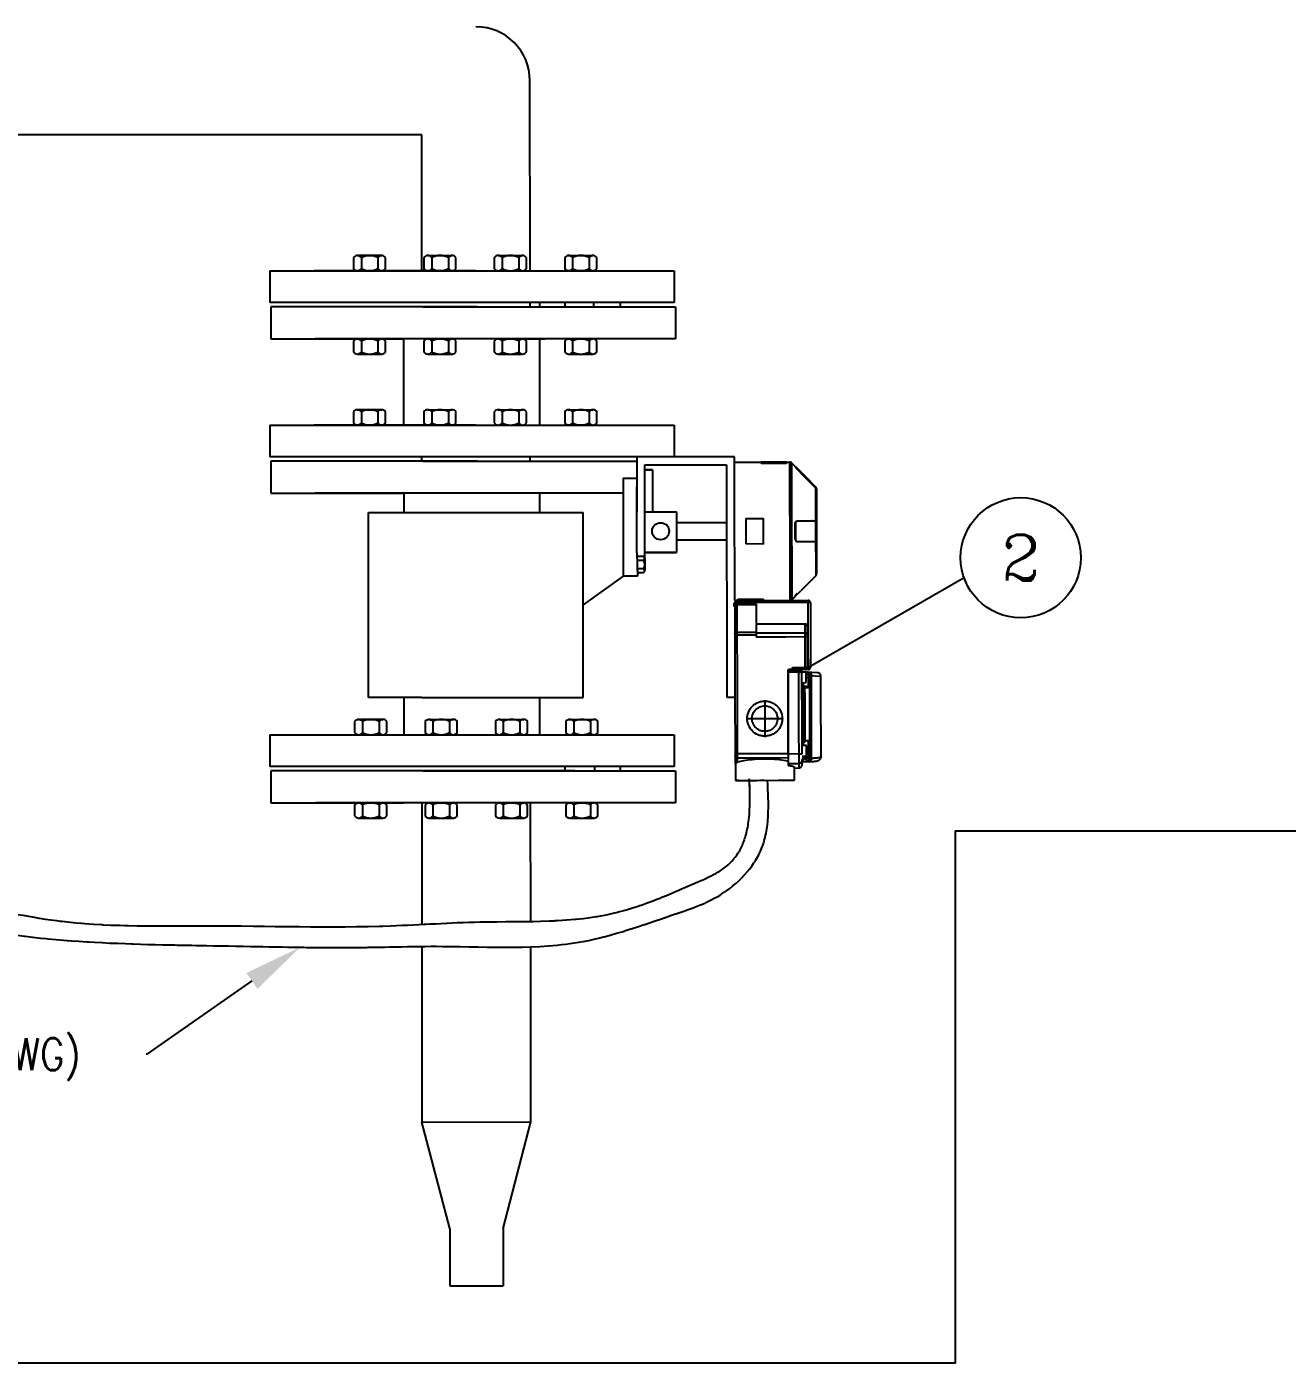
# Model space of a CAD drawing. Header units: millimetres. Extents: x -17263 to -7565, y 1486 to 4446.
# Drawn here: x -12975 to -12383, y 1676 to 2304 of the extents above; entities that cross this region are included whole.
import ezdxf
from ezdxf import colors
from ezdxf.entities.mleader import LeaderData, LeaderLine
from ezdxf.enums import TextEntityAlignment as Align
from ezdxf.math import Vec2, Vec3

# ---------------------------------------------------------------- set-up
doc = ezdxf.new("R2010")
doc.units = ezdxf.units.MM
doc.linetypes.add('1 PULG', pattern=[10, 10, 0])
doc.linetypes.add('Dashed', pattern=[2, 1, -1])
doc.layers.add('AM_0', color=7, linetype='Continuous', lineweight=50)
doc.layers.add('AM_9', color=6, linetype='Dashed', lineweight=25)
for name, color, linetype in [('Conductor nuevo', 1, '1 PULG'), ('Instrumentos nuevos', 3, '1 PULG'), ('PIPING', 3, 'Continuous'), ('REFERENCIAS', 1, 'Continuous')]:
    doc.layers.add(name, color=color, linetype=linetype)
doc.styles.add('ROMANC', font='romanc')
doc.styles.get("Standard").update_dxf_attribs({"font": 'arial.ttf'})

# ---------------------------------------------------------------- blocks, each defined once
blk = doc.blocks.new('REF_NUM')
at = {"layer": 'REFERENCIAS'}
blk.add_circle((0, 0), 7.9, dxfattribs=at)
at = {"layer": 'REFERENCIAS', "style": 'ROMANC'}
blk.add_attdef('NUM', text='', height=6, dxfattribs=at).set_placement((0, 0), align=Align.MIDDLE)

msp = doc.modelspace()

# ---------------------------------------------------------------- linework, layer by layer
for p, q in [((-12738.61, 2189.63), (-12738.69, 2278.88)), ((-12789.48, 2253.48), (-13290.86, 2253.5)), ((-12789.49, 2189.63), (-12789.48, 2253.48)), ((-12860.9, 2189.63), (-12860.9, 2174.63)), ((-12860.9, 2189.63), (-12765.9, 2189.63)), ((-12764.09, 2189.63), (-12840.13, 2189.63)), ((-12818.84, 2189.63), (-12840.13, 2189.63)), ((-12789.49, 2189.63), (-12738.69, 2189.63)), ((-12765.85, 2189.63), (-12670.85, 2189.63)), ((-12764.09, 2189.63), (-12701.59, 2189.63)), ((-12764.05, 2189.63), (-12689.05, 2189.63)), ((-12709.33, 2189.63), (-12701.59, 2189.63)), ((-12670.85, 2189.63), (-12670.85, 2174.63)), ((-12670.85, 2174.63), (-12860.9, 2174.63)), ((-12689.05, 2174.63), (-12840.13, 2174.63)), ((-12738.59, 2172.63), (-12738.59, 2174.63)), ((-12734.03, 2172.63), (-12734.03, 2174.63)), ((-12722.15, 2172.63), (-12722.15, 2174.63)), ((-12708.69, 2172.63), (-12708.69, 2174.63)), ((-12696.12, 2172.63), (-12696.12, 2174.63)), ((-12860.36, 2172.63), (-12860.36, 2157.63)), ((-12818.3, 2172.63), (-12860.36, 2172.63)), ((-12763.54, 2172.63), (-12839.59, 2172.63)), ((-12818.3, 2172.63), (-12839.59, 2172.63)), ((-12763.54, 2172.63), (-12839.59, 2172.63)), ((-12788.94, 2172.63), (-12738.14, 2172.63)), ((-12788.94, 2172.63), (-12738.14, 2172.63)), ((-12763.54, 2172.63), (-12701.04, 2172.63)), ((-12763.54, 2172.63), (-12701.04, 2172.63)), ((-12763.51, 2172.63), (-12688.51, 2172.63)), ((-12763.51, 2172.63), (-12670.31, 2172.63)), ((-12670.31, 2172.63), (-12670.31, 2157.63)), ((-12860.36, 2157.63), (-12797.85, 2157.63)), ((-12688.51, 2157.63), (-12839.59, 2157.63)), ((-12808.29, 2157.63), (-12797.85, 2157.63)), ((-12797.85, 2117.13), (-12797.85, 2157.63)), ((-12670.31, 2157.63), (-12797.85, 2157.63)), ((-12742.14, 2157.63), (-12731.7, 2157.63)), ((-12734.03, 2117.13), (-12734.03, 2157.63)), ((-12860.9, 2117.13), (-12860.9, 2102.13)), ((-12860.9, 2117.13), (-12765.9, 2117.13)), ((-12764.09, 2117.13), (-12840.13, 2117.13)), ((-12818.84, 2117.13), (-12840.13, 2117.13)), ((-12789.49, 2117.13), (-12738.69, 2117.13)), ((-12765.85, 2117.13), (-12670.85, 2117.13)), ((-12764.09, 2117.13), (-12701.59, 2117.13)), ((-12764.05, 2117.13), (-12689.05, 2117.13)), ((-12709.33, 2117.13), (-12701.59, 2117.13)), ((-12670.85, 2117.13), (-12670.85, 2102.13)), ((-12670.85, 2102.13), (-12860.9, 2102.13)), ((-12860.36, 2100.13), (-12860.36, 2085.13)), ((-12818.3, 2100.13), (-12860.36, 2100.13)), ((-12689.05, 2102.13), (-12840.13, 2102.13)), ((-12763.54, 2100.13), (-12839.59, 2100.13)), ((-12818.3, 2100.13), (-12839.59, 2100.13)), ((-12763.54, 2100.13), (-12839.59, 2100.13)), ((-12789.49, 2100.13), (-12789.49, 2102.13)), ((-12788.94, 2100.13), (-12738.14, 2100.13)), ((-12788.94, 2100.13), (-12738.14, 2100.13)), ((-12763.54, 2100.13), (-12701.04, 2100.13)), ((-12763.54, 2100.13), (-12701.04, 2100.13)), ((-12763.51, 2100.13), (-12688.51, 2100.13)), ((-12763.51, 2100.13), (-12688.51, 2100.13)), ((-12738.59, 2100.13), (-12738.59, 2102.13)), ((-12738.52, 2100.13), (-12738.52, 2102.13)), ((-12646.32, 2102.13), (-12688.51, 2102.13)), ((-12688.51, 2102.13), (-12688.51, 2098.4)), ((-12688.51, 2100.13), (-12688.51, 2085.13)), ((-12684.77, 2098.41), (-12646.31, 2098.46)), ((-12684.77, 2054.46), (-12684.77, 2098.41)), ((-12642.58, 2102.13), (-12646.32, 2102.13)), ((-12646.31, 2098.46), (-12646.17, 1989.28)), ((-12642.58, 2099.14), (-12642.58, 2102.13)), ((-12688.51, 2095.92), (-12688.51, 2076.22)), ((-12684.77, 2096.1), (-12681.16, 2096.1)), ((-12681.16, 2096.1), (-12684.77, 2096.1)), ((-12681.16, 2096.1), (-12681.16, 2076.41)), ((-12860.36, 2085.13), (-12797.85, 2085.13)), ((-12738.5, 2085.13), (-12839.59, 2085.13)), ((-12797.85, 2085.13), (-12797.85, 2076.11)), ((-12694.91, 2085.13), (-12797.85, 2085.13)), ((-12694.91, 2085.13), (-12738.5, 2085.13)), ((-12734.03, 2076.11), (-12734.03, 2085.13)), ((-12694.91, 2088.02), (-12694.91, 2046.12)), ((-12688.51, 2077.07), (-12688.51, 2088.02)), ((-12814.45, 2071.07), (-12814.45, 2076.11)), ((-12814.45, 2076.11), (-12738.47, 2076.11)), ((-12738.47, 2076.11), (-12713.65, 2076.11)), ((-12713.69, 1989.13), (-12713.69, 2076.11)), ((-12688.51, 2057.07), (-12688.51, 2077.07)), ((-12684.77, 2076.41), (-12672, 2076.41)), ((-12672, 2076.41), (-12669.76, 2076.41)), ((-12669.76, 2076.41), (-12669.77, 2057.25)), ((-12814.49, 1989.13), (-12814.45, 2071.07)), ((-12669.77, 2071.27), (-12646.28, 2071.26)), ((-12646.28, 2071.26), (-12646.28, 2063.24)), ((-12669.77, 2063.25), (-12646.26, 2063.24)), ((-12688.51, 2057.07), (-12688.21, 2046.12)), ((-12684.77, 2057.25), (-12669.77, 2057.25)), ((-12669.77, 2057.25), (-12684.77, 2057.25)), ((-12694.91, 2046.12), (-12713.69, 2032.62)), ((-12688.21, 2046.12), (-12694.91, 2046.12)), ((-12789.49, 1989.13), (-12814.49, 1989.13)), ((-12797.85, 1989.13), (-12797.85, 1971.63)), ((-12789.49, 1989.13), (-12713.69, 1989.13)), ((-12734.03, 1971.63), (-12734.03, 1989.13)), ((-12646.17, 1989.28), (-12642.36, 1989.28)), ((-12860.9, 1971.63), (-12860.9, 1956.63)), ((-12860.9, 1971.63), (-12765.9, 1971.63)), ((-12839.59, 1971.63), (-12688.51, 1971.63)), ((-12765.85, 1971.63), (-12670.85, 1971.63)), ((-12670.85, 1971.63), (-12670.85, 1956.63)), ((-12670.85, 1956.63), (-12860.9, 1956.63)), ((-12860.36, 1954.63), (-12860.36, 1939.63)), ((-12818.3, 1954.63), (-12860.36, 1954.63)), ((-12712.96, 1956.63), (-12839.59, 1956.63)), ((-12763.54, 1954.63), (-12839.59, 1954.63)), ((-12717.54, 1954.63), (-12839.05, 1954.63)), ((-12817.76, 1954.63), (-12839.05, 1954.63)), ((-12788.94, 1954.63), (-12738.14, 1954.63)), ((-12788.4, 1954.63), (-12717.54, 1954.63)), ((-12763.54, 1954.63), (-12701.04, 1954.63)), ((-12763.51, 1954.63), (-12670.31, 1954.63)), ((-12722.15, 1954.63), (-12722.15, 1956.63)), ((-12717.54, 1954.63), (-12700.5, 1954.63)), ((-12717.54, 1954.63), (-12687.97, 1954.63)), ((-12688.51, 1956.63), (-12712.96, 1956.63)), ((-12708.15, 1954.63), (-12708.15, 1956.63)), ((-12696.12, 1954.63), (-12696.12, 1956.63)), ((-12670.31, 1954.63), (-12670.31, 1939.63)), ((-12860.36, 1939.63), (-12797.85, 1939.63)), ((-12687.97, 1939.63), (-12839.05, 1939.63)), ((-12670.31, 1939.63), (-12797.85, 1939.63)), ((-12789.49, 1939.63), (-12789.49, 1882.5)), ((-12738.3, 1883.91), (-12738.36, 1939.63)), ((-12789.49, 1872.15), (-12789.49, 1789.63)), ((-12738.21, 1789.68), (-12738.29, 1871.96)), ((-12789.49, 1789.63), (-12738.21, 1789.68)), ((-12776.32, 1739.64), (-12789.49, 1789.63)), ((-12751.32, 1739.65), (-12738.21, 1789.68)), ((-12776.32, 1739.65), (-12776.32, 1712.61)), ((-12751.32, 1739.66), (-12751.32, 1712.62)), ((-12776.32, 1712.61), (-12751.32, 1712.61))]:
    msp.add_line(p, q)
msp.add_lwpolyline([(-13588.84, 3061.27), (-11663.84, 3061.27), (-11663.84, 1926.27), (-12538.84, 1926.27), (-12538.84, 1676.27), (-13588.84, 1676.27), (-13588.84, 3061.27)], close=True)
msp.add_lwpolyline([(-12688.51, 2092.07), (-12694.91, 2092.07), (-12694.91, 2088.02)])
msp.add_circle((-12677.27, 2067.25), 4)
msp.add_arc((-12764.09, 2278.88), 25.4, 360, 90)
at = {"layer": 'AM_0'}
for p, q in [((-12642.44, 2032.18), (-12642.44, 2033.66)), ((-12642.43, 2031.99), (-12642.44, 2031.87)), ((-12642.42, 2032.33), (-12642.43, 2031.99)), ((-12642.39, 2032.49), (-12642.38, 2032.52)), ((-12642.34, 2032.59), (-12642.38, 2032.52))]:
    msp.add_line(p, q, dxfattribs=at)
msp.add_lwpolyline([(-12642.34, 2032.59), (-12642.39, 2032.47), (-12642.43, 2032.34)], dxfattribs=at)
at = {"layer": 'AM_9'}
for p, q in [((-12642.44, 2032.16), (-12642.44, 2032.18)), ((-12642.44, 2032.16), (-12642.44, 2031.87)), ((-12642.44, 2031.87), (-12642.44, 2031.94)), ((-12642.43, 2032.34), (-12642.41, 2032.4)), ((-12642.42, 2032.32), (-12642.38, 2032.47)), ((-12642.41, 2019.11), (-12642.42, 2019.04))]:
    msp.add_line(p, q, dxfattribs=at)
for points in [[(-12642.44, 2032.15), (-12642.43, 2032.31), (-12642.42, 2032.32)], [(-12642.44, 2031.94), (-12642.42, 2032.01), (-12642.4, 2032.08)]]:
    msp.add_lwpolyline(points, dxfattribs=at)
at = {"layer": 'Conductor nuevo'}
for points in [[(-13359.04, 2210.07), (-13358.58, 2175.84), (-13352.07, 2135.02), (-13347.43, 2106), (-13342.84, 2088.21), (-13331.35, 2064.68), (-13318.71, 2039.99), (-13302.06, 2009), (-13293.44, 1985.46), (-13285.97, 1953.32), (-13268.17, 1936.67), (-13243.47, 1922.9), (-13198.66, 1912.56), (-13152.71, 1906.82), (-13121.12, 1905.68), (-13065.24, 1897.44), (-13022.16, 1885.96), (-12983.1, 1877.92), (-12925.09, 1873.33), (-12869.95, 1872.18), (-12823.42, 1871.61), (-12779.77, 1872.18), (-12713.71, 1874.48), (-12672.16, 1886.76), (-12649.38, 1896.29), (-12630.06, 1917.64), (-12627.05, 1950.19)], [(-13346.37, 2210.07), (-13346.38, 2182.47), (-13343.93, 2161.97), (-13340.84, 2139.26), (-13334.57, 2107.69), (-13331.9, 2089.71), (-13327.24, 2080.17), (-13314.8, 2054.41), (-13291.47, 2009.99), (-13274.35, 1956.63), (-13233.26, 1929.1), (-13154.14, 1917.28), (-13039.54, 1900.92), (-12955.87, 1883.65), (-12890.39, 1881.84), (-12803.98, 1881.84), (-12762.15, 1883.65), (-12697.57, 1888.2), (-12661.19, 1901.83), (-12635.73, 1932.73), (-12635.76, 1950.17), (-12635.73, 1947.27)]]:
    msp.add_spline(points, degree=3, dxfattribs=at)
at = {"layer": 'Instrumentos nuevos'}
for p, q in [((-12642.58, 2099.66), (-12630.08, 2099.69)), ((-12642.45, 2034.66), (-12642.58, 2099.66)), ((-12618.08, 2099.71), (-12630.08, 2099.69)), ((-12630.08, 2099.69), (-12630.08, 2099.11)), ((-12618.08, 2099.13), (-12630.08, 2099.11)), ((-12618.08, 2099.13), (-12618.08, 2099.71)), ((-12618.08, 2099.71), (-12616.7, 2099.71)), ((-12616.7, 2099.71), (-12616.57, 2034.71)), ((-12615.64, 2099.28), (-12614.07, 2097.72)), ((-12615.51, 2035.15), (-12615.64, 2099.28)), ((-12614.07, 2097.47), (-12614.07, 2097.72)), ((-12614.07, 2097.61), (-12613.97, 2097.61)), ((-12613.97, 2097.61), (-12604.49, 2088.17)), ((-12613.97, 2097.61), (-12613.97, 2097.36)), ((-12614.01, 2097.36), (-12613.97, 2097.36)), ((-12613.12, 2096.37), (-12604.49, 2087.62)), ((-12604.49, 2087.61), (-12613.12, 2096.37)), ((-12613.05, 2096.29), (-12604.49, 2087.6)), ((-12604.49, 2087.59), (-12613.05, 2096.29)), ((-12604.49, 2088.17), (-12604.49, 2087.61)), ((-12604.49, 2087.59), (-12604.46, 2072.14)), ((-12604.05, 2086.52), (-12604.06, 2086.73)), ((-12604.05, 2087.11), (-12603.97, 2047.36)), ((-12637.29, 2073.27), (-12629.02, 2073.29)), ((-12637.29, 2073.27), (-12637.27, 2061.25)), ((-12629, 2061.09), (-12629.02, 2073.29)), ((-12614, 2063.37), (-12614.02, 2071.07)), ((-12613.92, 2071.15), (-12614.01, 2071.15)), ((-12613.92, 2071.15), (-12613.9, 2063.29)), ((-12604.46, 2072.04), (-12613.44, 2072.02)), ((-12613, 2072.12), (-12604.02, 2072.14)), ((-12606.02, 2072.13), (-12606.46, 2072.13)), ((-12606.46, 2072.13), (-12606.46, 2072.03)), ((-12606.02, 2072.03), (-12606.02, 2072.13)), ((-12604.46, 2072.04), (-12604.44, 2062.44)), ((-12629, 2061.09), (-12637.27, 2061.25)), ((-12614, 2063.29), (-12613.9, 2063.29)), ((-12613.43, 2062.42), (-12604.44, 2062.44)), ((-12613.18, 2062.34), (-12612.98, 2062.32)), ((-12604, 2062.34), (-12612.98, 2062.32)), ((-12606.44, 2062.43), (-12606.44, 2062.33)), ((-12606.44, 2062.33), (-12606.18, 2062.33)), ((-12606.04, 2062.33), (-12606, 2062.33)), ((-12606, 2062.33), (-12606, 2062.43)), ((-12604.44, 2062.34), (-12604.41, 2046.88)), ((-12603.98, 2047.78), (-12603.97, 2047.95)), ((-12604.41, 2046.3), (-12613.85, 2036.82)), ((-12604.41, 2046.86), (-12604.41, 2046.3)), ((-12640.95, 2035.24), (-12628.95, 2035.27)), ((-12640.95, 2035.24), (-12640.95, 2034.66)), ((-12628.95, 2034.69), (-12628.95, 2035.27)), ((-12616.57, 2034.71), (-12615.51, 2035.15)), ((-12613.95, 2036.72), (-12615.51, 2035.15)), ((-12613.95, 2036.72), (-12613.95, 2036.96)), ((-12613.85, 2036.82), (-12613.95, 2036.82)), ((-12613.85, 2037.08), (-12613.89, 2037.08)), ((-12613.85, 2037.08), (-12613.85, 2036.82)), ((-12642.45, 2034.66), (-12616.57, 2034.71)), ((-12642.45, 2034.66), (-12616.57, 2034.71)), ((-12606.94, 2033.73), (-12642.44, 2033.66)), ((-12642.44, 2031.87), (-12642.29, 1958.16)), ((-12641.45, 2034.66), (-12607.95, 2034.73)), ((-12641.45, 2034.66), (-12641.29, 1958.63)), ((-12641.44, 2033.16), (-12632.44, 2033.18)), ((-12632.44, 2032.59), (-12641.44, 2032.58)), ((-12632.44, 2033.18), (-12632.41, 2017.5)), ((-12607.88, 2002.23), (-12607.95, 2034.73)), ((-12606.94, 2033.73), (-12606.88, 2003.23)), ((-12609.42, 2023.64), (-12632.42, 2023.59)), ((-12609.38, 2002.23), (-12609.42, 2023.64)), ((-12608.42, 2022.62), (-12608.38, 2003.23)), ((-12632.41, 2018.35), (-12642.41, 2018.33)), ((-12641.42, 2019.75), (-12641.61, 2019.73)), ((-12641.42, 2019.75), (-12632.42, 2019.77)), ((-12632.42, 2019.47), (-12609.42, 2019.52)), ((-12608.41, 2017.55), (-12632.41, 2017.5)), ((-12606.89, 2008.23), (-12606.99, 2008.23)), ((-12617.38, 2002.11), (-12617.28, 2002.21)), ((-12617.3, 1962.49), (-12617.38, 2002.11)), ((-12617.38, 2002.11), (-12617.29, 1957.18)), ((-12612.34, 2001.37), (-12617.38, 2001.36)), ((-12612.34, 2001.01), (-12617.38, 2001)), ((-12607.88, 2002.23), (-12617.28, 2002.21)), ((-12615.38, 2003.21), (-12606.88, 2003.23)), ((-12615.38, 2002.21), (-12615.38, 2003.21)), ((-12612.26, 1962.6), (-12612.34, 2001.37)), ((-12610.88, 2002.22), (-12611.38, 2002.22)), ((-12610.88, 2001.93), (-12610.89, 2002.06)), ((-12610.89, 2002.05), (-12610.88, 2002.02)), ((-12610.8, 1962.61), (-12610.88, 2002.22)), ((-12610.88, 2002.02), (-12610.88, 2001.99)), ((-12610.88, 2001.95), (-12610.88, 2001.99)), ((-12610.88, 2001.93), (-12610.88, 2001.95)), ((-12608.88, 2001.08), (-12610.88, 2001.07)), ((-12608.87, 1996.08), (-12608.88, 2001.08)), ((-12603.42, 2000.69), (-12608.88, 2000.96)), ((-12608.88, 2000.46), (-12608.82, 2000.46)), ((-12608.87, 1998.58), (-12607.37, 1998.58)), ((-12608.58, 2000.93), (-12608.57, 2000.93)), ((-12607.38, 1999.46), (-12607.87, 1999.46)), ((-12607.86, 1994.34), (-12607.87, 1999.46)), ((-12603.42, 2000.68), (-12607.56, 2000.89)), ((-12607.38, 1999.46), (-12601.99, 1999.19)), ((-12607.38, 1999.46), (-12607.3, 1960.55)), ((-12607.38, 1999.39), (-12607.37, 1997.08)), ((-12603.48, 2000.67), (-12607.36, 2000.88)), ((-12606.35, 1960.49), (-12606.43, 1999.41)), ((-12603.21, 2000.65), (-12603.48, 2000.67)), ((-12603.13, 2000.64), (-12603.21, 2000.65)), ((-12601.91, 1961.15), (-12601.99, 1999.19)), ((-12610.87, 1996.07), (-12608.87, 1996.08)), ((-12610.75, 1994.56), (-12610.74, 1994.55)), ((-12610.39, 1993.88), (-12610.34, 1968.77)), ((-12610.38, 1996.07), (-12610.38, 1994.38)), ((-12607.86, 1994.34), (-12610.38, 1994.38)), ((-12610.36, 1993.88), (-12607.36, 1993.84)), ((-12609.4, 1968.79), (-12609.45, 1993.87)), ((-12607.86, 1994.34), (-12607.84, 1994.34)), ((-12607.84, 1994.34), (-12607.81, 1994.34)), ((-12607.81, 1994.34), (-12607.66, 1994.29)), ((-12607.37, 1996.33), (-12607.37, 1996.43)), ((-12607.37, 1996.43), (-12607.37, 1996.38)), ((-12628.35, 1987.85), (-12628.32, 1970.53)), ((-12637, 1979.17), (-12619.67, 1979.21)), ((-12610.8, 1968.01), (-12610.81, 1967.77)), ((-12608.81, 1966.58), (-12610.81, 1966.57)), ((-12610.68, 1968.11), (-12610.67, 1968.12)), ((-12610.68, 1968.1), (-12610.67, 1968.11)), ((-12610.34, 1968.77), (-12610.42, 1968.75)), ((-12610.31, 1968.77), (-12610.34, 1968.77)), ((-12610.32, 1968.27), (-12609.42, 1968.29)), ((-12610.32, 1968.27), (-12610.32, 1966.57)), ((-12609.4, 1968.79), (-12610.31, 1968.77)), ((-12608.8, 1961.58), (-12608.81, 1966.58)), ((-12607.79, 1961.79), (-12607.8, 1968.32)), ((-12607.8, 1968.32), (-12607.78, 1968.32)), ((-12607.78, 1968.32), (-12607.75, 1968.32)), ((-12607.75, 1968.32), (-12607.62, 1968.36)), ((-12607.32, 1968.79), (-12607.31, 1968.82)), ((-12607.31, 1966.18), (-12607.3, 1961.75)), ((-12642.3, 1962.73), (-12617.3, 1962.78)), ((-12641.3, 1960.79), (-12617.3, 1960.84)), ((-12612.26, 1962.6), (-12617.3, 1962.48)), ((-12617.3, 1962.49), (-12616.68, 1962.49)), ((-12612.26, 1962.6), (-12610.8, 1962.61)), ((-12610.8, 1961.57), (-12608.8, 1961.58)), ((-12610.79, 1957.54), (-12610.8, 1959.64)), ((-12610.77, 1959.95), (-12610.75, 1959.98)), ((-12610.31, 1960.7), (-12610.32, 1960.7)), ((-12610.32, 1960.2), (-12608.72, 1960.29)), ((-12610.32, 1960.2), (-12610.32, 1958.82)), ((-12610.31, 1961.58), (-12610.31, 1960.7)), ((-12608.74, 1960.78), (-12610.31, 1960.7)), ((-12607.31, 1964.08), (-12608.81, 1964.08)), ((-12608.72, 1959.05), (-12608.72, 1960.29)), ((-12607.79, 1961.79), (-12607.3, 1961.79)), ((-12607.29, 1960.53), (-12607.31, 1960.38)), ((-12607.29, 1960.53), (-12607.3, 1960.55)), ((-12642.14, 1958.48), (-12642.13, 1950.16)), ((-12617.29, 1958.39), (-12617.29, 1958.03)), ((-12617.29, 1958.03), (-12612.25, 1958.15)), ((-12614.43, 1950.22), (-12614.44, 1956.5)), ((-12614.44, 1955.97), (-12612.25, 1956.03)), ((-12612.25, 1956.03), (-12612.25, 1958.15)), ((-12610.32, 1958.82), (-12606.12, 1959.05)), ((-12607.59, 1958.99), (-12606.35, 1959.04)), ((-12606.35, 1959.04), (-12606.11, 1959.05)), ((-12606.35, 1959.04), (-12606.31, 1959.04)), ((-12606.11, 1959.05), (-12605.98, 1959.06)), ((-12642.13, 1950.16), (-12614.43, 1950.22)), ((-12640.63, 1950.16), (-12642.13, 1950.16)), ((-12640.63, 1950.16), (-12628.63, 1950.19))]:
    msp.add_line(p, q, dxfattribs=at)
for points in [[(-12614.07, 2097.47), (-12614.05, 2097.42), (-12613.98, 2097.32), (-12613.87, 2097.18), (-12613.8, 2097.1), (-12613.72, 2097.01), (-12613.63, 2096.9), (-12613.52, 2096.78), (-12613.4, 2096.65), (-12613.24, 2096.49), (-12613.05, 2096.29)], [(-12613.97, 2097.36), (-12613.95, 2097.32), (-12613.9, 2097.23), (-12613.81, 2097.12), (-12613.68, 2096.97), (-12613.46, 2096.73), (-12613.12, 2096.37)], [(-12613.76, 2097.05), (-12613.72, 2097.01), (-12613.6, 2096.88), (-12613.45, 2096.71), (-12613.27, 2096.51), (-12613.05, 2096.29)], [(-12604.08, 2086.81), (-12604.09, 2086.86), (-12604.18, 2087.15), (-12604.32, 2087.41), (-12604.49, 2087.61)], [(-12604.05, 2086.5), (-12604.08, 2086.81), (-12604.17, 2087.1), (-12604.31, 2087.36), (-12604.49, 2087.59)], [(-12614.02, 2071.07), (-12613.99, 2071.32), (-12613.92, 2071.54), (-12613.81, 2071.72), (-12613.77, 2071.78), (-12613.72, 2071.83), (-12613.67, 2071.87), (-12613.55, 2071.96), (-12613.4, 2072.04), (-12613.22, 2072.1), (-12613, 2072.12)], [(-12613.92, 2071.15), (-12613.9, 2071.35), (-12613.84, 2071.53), (-12613.75, 2071.68), (-12613.63, 2071.82), (-12613.36, 2071.97), (-12613.07, 2072.02)], [(-12604.46, 2072.04), (-12604.3, 2072.04), (-12604.16, 2072.04), (-12604.06, 2072.04), (-12604.02, 2072.04)], [(-12614, 2063.37), (-12613.98, 2063.13), (-12613.91, 2062.91), (-12613.8, 2062.72), (-12613.73, 2062.64), (-12613.65, 2062.56), (-12613.56, 2062.49), (-12613.45, 2062.43), (-12613.33, 2062.38), (-12613.17, 2062.34), (-12612.98, 2062.32)], [(-12613.9, 2063.29), (-12613.88, 2063.1), (-12613.83, 2062.92), (-12613.74, 2062.76), (-12613.61, 2062.62), (-12613.39, 2062.48), (-12613.05, 2062.42)], [(-12604, 2062.44), (-12604.04, 2062.44), (-12604.13, 2062.44), (-12604.27, 2062.44), (-12604.44, 2062.44)], [(-12604.41, 2046.88), (-12604.23, 2047.11), (-12604.09, 2047.37), (-12604, 2047.67), (-12603.97, 2047.97)], [(-12604.41, 2046.86), (-12604.25, 2047.06), (-12604.11, 2047.31), (-12604.01, 2047.61), (-12604, 2047.66)], [(-12613.95, 2036.96), (-12613.92, 2037.02), (-12613.85, 2037.13), (-12613.75, 2037.26), (-12613.7, 2037.31), (-12613.66, 2037.37), (-12613.6, 2037.43), (-12613.48, 2037.56), (-12613.33, 2037.73), (-12613.15, 2037.93), (-12612.93, 2038.15)], [(-12613.85, 2037.08), (-12613.83, 2037.13), (-12613.77, 2037.21), (-12613.69, 2037.32), (-12613.56, 2037.47), (-12613.29, 2037.76), (-12613, 2038.07)], [(-12613.85, 2037.08), (-12613.83, 2037.12), (-12613.77, 2037.2), (-12613.69, 2037.32), (-12613.56, 2037.47), (-12613.34, 2037.71), (-12613.02, 2038.05)], [(-12641.44, 2032.58), (-12641.64, 2032.56), (-12641.83, 2032.52), (-12642, 2032.46), (-12642.15, 2032.37), (-12642.27, 2032.26), (-12642.37, 2032.14), (-12642.42, 2032.01), (-12642.43, 2031.99)], [(-12641.44, 2033.15), (-12641.72, 2033.11), (-12641.99, 2032.99), (-12642.22, 2032.78), (-12642.34, 2032.59)], [(-12642.23, 2032.78), (-12642.15, 2032.87), (-12642, 2032.99), (-12641.83, 2033.09), (-12641.64, 2033.14), (-12641.44, 2033.16)], [(-12641.63, 2033.14), (-12641.63, 2033.14), (-12641.44, 2033.16)], [(-12608.42, 2022.62), (-12608.45, 2022.87), (-12608.53, 2023.07), (-12608.71, 2023.34), (-12609.03, 2023.56), (-12609.22, 2023.61), (-12609.42, 2023.64)], [(-12642.42, 2019.04), (-12642.4, 2019.18), (-12642.34, 2019.31), (-12642.25, 2019.43), (-12642.12, 2019.54), (-12641.97, 2019.63), (-12641.8, 2019.69), (-12641.61, 2019.73), (-12641.42, 2019.75)], [(-12611.38, 2002.22), (-12611.43, 2002.02), (-12611.52, 2001.83), (-12611.59, 2001.72), (-12611.67, 2001.63), (-12611.77, 2001.55), (-12611.91, 2001.47), (-12612.06, 2001.41), (-12612.2, 2001.38), (-12612.34, 2001.37)], [(-12612.34, 2001.01), (-12612.04, 2001.04), (-12611.76, 2001.1), (-12611.49, 2001.2), (-12611.26, 2001.33), (-12611.2, 2001.38), (-12611.13, 2001.44), (-12611.07, 2001.51), (-12611.01, 2001.59), (-12610.92, 2001.77), (-12610.88, 2001.93)], [(-12611.01, 2002.22), (-12610.91, 2002.12), (-12610.89, 2002.05)], [(-12610.88, 2001.54), (-12610.86, 2001.29), (-12610.83, 2001.1), (-12610.82, 2001.07)], [(-12610.56, 2001.07), (-12610.64, 2001.11), (-12610.69, 2001.15), (-12610.74, 2001.19), (-12610.78, 2001.24), (-12610.83, 2001.33), (-12610.87, 2001.42), (-12610.88, 2001.54)], [(-12608.82, 2000.46), (-12608.81, 2000.65), (-12608.8, 2000.81), (-12608.8, 2000.92), (-12608.8, 2000.96)], [(-12607.38, 1999.46), (-12607.4, 1999.75), (-12607.48, 2000.02), (-12607.61, 2000.27), (-12607.79, 2000.5), (-12608, 2000.68), (-12608.25, 2000.82), (-12608.52, 2000.92), (-12608.8, 2000.96)], [(-12607.55, 2000.89), (-12607.87, 2000.91), (-12608.14, 2000.92), (-12608.34, 2000.93), (-12608.48, 2000.93), (-12608.56, 2000.93)], [(-12607.56, 2000.89), (-12607.44, 2000.87), (-12607.21, 2000.78), (-12606.98, 2000.64), (-12606.78, 2000.45), (-12606.62, 2000.21), (-12606.51, 1999.95), (-12606.44, 1999.67), (-12606.43, 1999.41)], [(-12603.39, 2000.68), (-12603.42, 2000.68), (-12603.5, 2000.67)], [(-12603.2, 2000.63), (-12603.12, 2000.63), (-12603.1, 2000.64)], [(-12601.99, 1999.19), (-12602.01, 1999.41), (-12602.08, 1999.7), (-12602.21, 1999.97), (-12602.38, 2000.2), (-12602.58, 2000.38), (-12602.79, 2000.51), (-12603, 2000.6), (-12603.19, 2000.65)], [(-12603.1, 2000.64), (-12603.1, 2000.64), (-12603.12, 2000.64), (-12603.13, 2000.64)], [(-12610.87, 1994.88), (-12610.86, 1994.81), (-12610.85, 1994.74), (-12610.82, 1994.68), (-12610.8, 1994.63), (-12610.79, 1994.62)], [(-12610.74, 1994.55), (-12610.77, 1994.58), (-12610.8, 1994.63), (-12610.83, 1994.68), (-12610.86, 1994.73)], [(-12610.86, 1994.72), (-12610.86, 1994.7), (-12610.84, 1994.58), (-12610.81, 1994.42), (-12610.77, 1994.28), (-12610.72, 1994.18), (-12610.67, 1994.09), (-12610.62, 1994.02), (-12610.57, 1993.97), (-12610.51, 1993.93), (-12610.45, 1993.9), (-12610.39, 1993.88)], [(-12610.6, 1994.43), (-12610.65, 1994.47), (-12610.73, 1994.54), (-12610.74, 1994.55)], [(-12610.74, 1994.55), (-12610.74, 1994.55), (-12610.72, 1994.53)], [(-12610.38, 1994.37), (-12610.53, 1994.4), (-12610.6, 1994.43)], [(-12610.38, 1994.38), (-12610.38, 1994.38), (-12610.39, 1994.38)], [(-12610.39, 1994.38), (-12610.38, 1994.35), (-12610.38, 1994.3), (-12610.38, 1994.24), (-12610.38, 1994.16), (-12610.38, 1994.07), (-12610.39, 1993.88)], [(-12610.38, 1994.35), (-12610.38, 1994.3), (-12610.38, 1994.24), (-12610.38, 1994.16), (-12610.38, 1994.07), (-12610.39, 1993.88)], [(-12610.39, 1993.88), (-12610.37, 1993.88), (-12610.36, 1993.88)], [(-12609.45, 1993.87), (-12609.45, 1994.06), (-12609.45, 1994.22), (-12609.46, 1994.33), (-12609.47, 1994.37)], [(-12607.36, 1993.84), (-12607.41, 1993.84), (-12607.53, 1993.84), (-12607.72, 1993.84), (-12607.98, 1993.85), (-12608.29, 1993.85), (-12608.65, 1993.86), (-12609.04, 1993.86), (-12609.45, 1993.87)], [(-12607.86, 1994.34), (-12607.86, 1994.34), (-12607.86, 1994.34)], [(-12607.66, 1994.29), (-12607.65, 1994.29), (-12607.48, 1994.15), (-12607.39, 1994.01)], [(-12607.39, 1994.01), (-12607.39, 1994), (-12607.36, 1993.84)], [(-12607.36, 1993.84), (-12607.36, 1993.84), (-12607.36, 1993.84)], [(-12610.34, 1968.77), (-12610.4, 1968.75), (-12610.46, 1968.72), (-12610.57, 1968.62), (-12610.62, 1968.55), (-12610.67, 1968.47), (-12610.71, 1968.37), (-12610.77, 1968.18), (-12610.8, 1968), (-12610.81, 1967.93)], [(-12610.81, 1967.92), (-12610.77, 1967.97), (-12610.75, 1968.01), (-12610.72, 1968.06), (-12610.68, 1968.1)], [(-12610.81, 1967.77), (-12610.8, 1967.89), (-12610.76, 1967.98), (-12610.73, 1968.04)], [(-12610.67, 1968.11), (-12610.6, 1968.18), (-12610.54, 1968.22)], [(-12610.67, 1968.12), (-12610.66, 1968.13), (-12610.63, 1968.16), (-12610.59, 1968.18), (-12610.54, 1968.21), (-12610.54, 1968.21)], [(-12610.54, 1968.22), (-12610.48, 1968.25), (-12610.34, 1968.27)], [(-12610.54, 1968.21), (-12610.48, 1968.24), (-12610.42, 1968.26), (-12610.34, 1968.27)], [(-12610.31, 1968.77), (-12610.33, 1968.77), (-12610.34, 1968.77)], [(-12610.34, 1968.28), (-12610.33, 1968.3), (-12610.33, 1968.35), (-12610.33, 1968.41), (-12610.33, 1968.49), (-12610.33, 1968.58), (-12610.34, 1968.77)], [(-12610.34, 1968.27), (-12610.33, 1968.27), (-12610.32, 1968.27)], [(-12609.41, 1968.29), (-12609.41, 1968.32), (-12609.4, 1968.43), (-12609.4, 1968.6), (-12609.4, 1968.79)], [(-12607.31, 1968.82), (-12607.36, 1968.82), (-12607.48, 1968.82), (-12607.67, 1968.82), (-12607.93, 1968.81), (-12608.24, 1968.81), (-12608.6, 1968.8), (-12608.99, 1968.79), (-12609.4, 1968.79)], [(-12607.8, 1968.32), (-12607.8, 1968.32), (-12607.8, 1968.32)], [(-12607.62, 1968.36), (-12607.62, 1968.36), (-12607.46, 1968.47), (-12607.35, 1968.63), (-12607.32, 1968.79)], [(-12607.31, 1968.82), (-12607.31, 1968.82), (-12607.31, 1968.82)], [(-12641.3, 1960.79), (-12641.49, 1960.81), (-12641.68, 1960.86), (-12641.85, 1960.95), (-12642.01, 1961.07), (-12642.13, 1961.22), (-12642.22, 1961.39), (-12642.28, 1961.57), (-12642.3, 1961.76)], [(-12641.29, 1958.63), (-12640.84, 1958.8), (-12640.28, 1958.97), (-12639.64, 1959.14), (-12638.92, 1959.31), (-12638.12, 1959.48), (-12637.25, 1959.63), (-12636.31, 1959.78), (-12635.32, 1959.91), (-12634.23, 1960.03), (-12633.09, 1960.14), (-12631.93, 1960.22), (-12630.73, 1960.28), (-12629.52, 1960.32), (-12628.3, 1960.33)], [(-12628.3, 1960.33), (-12627.13, 1960.32), (-12625.97, 1960.29), (-12624.83, 1960.24), (-12623.71, 1960.17), (-12622.62, 1960.08), (-12621.57, 1959.97), (-12620.56, 1959.85), (-12619.61, 1959.71), (-12618.68, 1959.55), (-12617.82, 1959.39), (-12617.29, 1959.27)], [(-12612.25, 1958.15), (-12612.25, 1958.26), (-12612.25, 1958.42), (-12612.24, 1958.65), (-12612.24, 1958.93), (-12612.24, 1959.26), (-12612.24, 1959.64), (-12612.24, 1960.07), (-12612.25, 1960.53), (-12612.25, 1961.02), (-12612.25, 1961.53), (-12612.26, 1962.06), (-12612.26, 1962.6)], [(-12610.8, 1959.81), (-12610.78, 1959.91), (-12610.77, 1959.95)], [(-12610.32, 1960.7), (-12610.38, 1960.69), (-12610.44, 1960.66), (-12610.55, 1960.58), (-12610.63, 1960.48), (-12610.69, 1960.35), (-12610.75, 1960.19), (-12610.78, 1960.02), (-12610.79, 1959.96)], [(-12610.79, 1959.95), (-12610.76, 1959.97), (-12610.75, 1959.98)], [(-12610.75, 1959.98), (-12610.74, 1959.99), (-12610.7, 1960.04), (-12610.67, 1960.07), (-12610.64, 1960.1), (-12610.61, 1960.12), (-12610.57, 1960.14), (-12610.52, 1960.16), (-12610.46, 1960.18), (-12610.4, 1960.2), (-12610.32, 1960.2)], [(-12610.32, 1960.7), (-12610.32, 1960.53), (-12610.31, 1960.37), (-12610.32, 1960.25), (-12610.32, 1960.2)], [(-12607.79, 1961.79), (-12607.83, 1961.51), (-12607.95, 1961.25), (-12608.13, 1961.03), (-12608.42, 1960.86), (-12608.74, 1960.78)], [(-12608.74, 1960.78), (-12608.73, 1960.61), (-12608.72, 1960.45), (-12608.72, 1960.34), (-12608.72, 1960.29)], [(-12608.72, 1960.29), (-12608.48, 1960.32), (-12608.24, 1960.39), (-12608, 1960.51), (-12607.78, 1960.68), (-12607.59, 1960.9), (-12607.44, 1961.16)], [(-12607.59, 1958.99), (-12607.36, 1959.03), (-12607.12, 1959.12), (-12606.9, 1959.27), (-12606.7, 1959.46), (-12606.54, 1959.7), (-12606.43, 1959.96), (-12606.37, 1960.23), (-12606.35, 1960.49)], [(-12607.44, 1961.16), (-12607.44, 1961.16), (-12607.34, 1961.46), (-12607.3, 1961.79)], [(-12606.35, 1960.49), (-12606.36, 1960.49), (-12606.38, 1960.49), (-12606.4, 1960.49), (-12606.44, 1960.49), (-12606.51, 1960.49), (-12606.62, 1960.49), (-12606.8, 1960.49), (-12607.06, 1960.49), (-12607.19, 1960.51), (-12607.27, 1960.52)], [(-12601.91, 1961.15), (-12601.92, 1961.09), (-12601.96, 1961.04), (-12602.01, 1961), (-12602.15, 1960.92), (-12602.35, 1960.85), (-12602.61, 1960.79), (-12602.93, 1960.73), (-12603.3, 1960.68), (-12603.67, 1960.64), (-12604.08, 1960.6), (-12604.55, 1960.57), (-12605.07, 1960.54), (-12605.67, 1960.52), (-12606.35, 1960.49)], [(-12606.31, 1959.04), (-12605.87, 1959.07), (-12605.39, 1959.1), (-12604.98, 1959.14), (-12604.63, 1959.18), (-12604.33, 1959.22), (-12604.08, 1959.26), (-12603.86, 1959.3), (-12603.66, 1959.34), (-12603.48, 1959.39), (-12603.36, 1959.43), (-12603.23, 1959.47), (-12603.09, 1959.53), (-12602.94, 1959.59), (-12602.77, 1959.69), (-12602.58, 1959.82), (-12602.42, 1959.96), (-12602.33, 1960.06), (-12602.26, 1960.14), (-12602.2, 1960.21), (-12602.17, 1960.27), (-12602.13, 1960.33), (-12602.06, 1960.46), (-12601.99, 1960.64), (-12601.93, 1960.88), (-12601.91, 1961.15)], [(-12642.14, 1958.48), (-12642.11, 1958.54), (-12642.02, 1958.54), (-12641.84, 1958.52), (-12641.6, 1958.54), (-12641.29, 1958.63)], [(-12617.29, 1957.18), (-12616.64, 1957.1), (-12616.07, 1957.01), (-12615.57, 1956.92), (-12615.17, 1956.84), (-12614.85, 1956.75), (-12614.62, 1956.66), (-12614.49, 1956.58), (-12614.44, 1956.5), (-12614.44, 1956.5)], [(-12607.59, 1958.99), (-12607.96, 1958.99), (-12608.27, 1958.99), (-12608.49, 1959), (-12608.66, 1959.02), (-12608.72, 1959.05)]]:
    msp.add_lwpolyline(points, dxfattribs=at)
for radius in [8.25, 6]:
    msp.add_circle((-12628.34, 1979.19), radius, dxfattribs=at)
for centre, radius, start, end in [((-12616.7, 2098.21), 1.5, 45.115, 90.115), ((-12605.55, 2087.11), 1.5, 0.115, 45.11499), ((-12605.47, 2047.36), 1.5, 315.115, 0.115), ((-12641.44, 2033.66), 1, 90.115, 180.115), ((-12607.94, 2033.73), 1, 0.115, 90.115), ((-12609.38, 2003.23), 1, 270.115, 0.115), ((-12607.88, 2003.23), 1, 270.115, 0.115), ((-12610.37, 1994.88), 0.5, 180.11499, 225.47226), ((-12610.31, 1967.77), 0.5, 161.77524, 180.11501), ((-12610.31, 1967.77), 0.5, 137.45463, 158.60946), ((-12610.31, 1967.77), 0.5, 91.215, 113.64805), ((-12641.29, 1958.16), 1, 180.115, 211.90333), ((-12612.29, 1957.53), 1.5, 271.615, 0.115), ((-12610.29, 1958.32), 0.5, 93.115, 180.115)]:
    msp.add_arc(centre, radius, start, end, dxfattribs=at)
for centre, major_axis, ratio, start_param, end_param in [((-12609.41, 2018.53), (1, 0.002), 0.984808, 6.283166, 7.853963), ((-12608.87, 1999.46), (0, 1), 0.999816, 4.71302, 6.231509), ((-12610.38, 1993.88), (-0.009, -0.5), 0.052326, 1.5718, 3.141593), ((-12607.86, 1993.84), (0.5, 0.001), 0.99999, 0.047118, 1.551598), ((-12607.86, 1993.84), (0.5, 0.001), 0.99999, 0, 0.047118), ((-12610.33, 1968.77), (0.011, -0.5), 0.052326, 6.283185, 7.852978), ((-12607.81, 1968.82), (-0.5, 0), 0.99999, 1.591854, 3.097235), ((-12607.81, 1968.82), (-0.5, -0.001), 0.99999, 3.095377, 3.141594), ((-12612.3, 1959.63), (-1.5, 0), 0.990112, 1.596978, 3.141594), ((-12610.32, 1960.7), (0.026, -0.499), 0.019173, 0.114339, 1.569827), ((-12608.8, 1960.55), (1.5, 0), 0.999335, 4.764762, 6.283186)]:
    msp.add_ellipse(centre, major_axis=major_axis, ratio=ratio, start_param=start_param, end_param=end_param, dxfattribs=at)
at = {"layer": 'PIPING', "color": 0, "ltscale": 25}
for p, q in [((-12821.59, 2195.82), (-12821.59, 2190.6)), ((-12819.74, 2196.8), (-12808.29, 2196.8)), ((-12808.29, 2196.8), (-12818.84, 2196.8)), ((-12817.88, 2195.82), (-12817.88, 2190.6)), ((-12810.07, 2195.82), (-12810.07, 2190.6)), ((-12806.51, 2190.6), (-12806.51, 2195.82)), ((-12788.51, 2195.82), (-12788.51, 2190.6)), ((-12786.66, 2196.8), (-12775.21, 2196.8)), ((-12784.8, 2195.82), (-12784.8, 2190.6)), ((-12776.99, 2195.82), (-12776.99, 2190.6)), ((-12773.43, 2190.6), (-12773.43, 2195.82)), ((-12755.43, 2195.82), (-12755.43, 2190.6)), ((-12753.58, 2196.8), (-12742.14, 2196.8)), ((-12751.73, 2195.82), (-12751.73, 2190.6)), ((-12743.91, 2195.82), (-12743.91, 2190.6)), ((-12740.35, 2190.6), (-12740.35, 2195.82)), ((-12722.35, 2195.82), (-12722.35, 2190.6)), ((-12720.78, 2196.8), (-12709.33, 2196.8)), ((-12720.51, 2196.8), (-12709.06, 2196.8)), ((-12718.65, 2195.82), (-12718.65, 2190.6)), ((-12710.84, 2195.82), (-12710.84, 2190.6)), ((-12707.28, 2190.6), (-12707.28, 2195.82)), ((-12819.73, 2189.63), (-12808.29, 2189.63)), ((-12818.84, 2189.63), (-12807.39, 2189.63)), ((-12786.66, 2189.63), (-12775.21, 2189.63)), ((-12769.81, 2189.63), (-12758.36, 2189.63)), ((-12753.58, 2189.63), (-12742.13, 2189.63)), ((-12709.33, 2189.63), (-12720.78, 2189.63)), ((-12720.5, 2189.63), (-12709.06, 2189.63)), ((-12821.59, 2156.65), (-12821.59, 2151.43)), ((-12819.74, 2157.63), (-12808.29, 2157.63)), ((-12807.39, 2157.63), (-12818.84, 2157.63)), ((-12817.88, 2156.65), (-12817.88, 2151.43)), ((-12810.07, 2156.65), (-12810.07, 2151.43)), ((-12806.51, 2151.43), (-12806.51, 2156.65)), ((-12788.51, 2156.65), (-12788.51, 2151.43)), ((-12786.66, 2157.63), (-12775.21, 2157.63)), ((-12784.8, 2156.65), (-12784.8, 2151.43)), ((-12776.99, 2156.65), (-12776.99, 2151.43)), ((-12773.43, 2151.43), (-12773.43, 2156.65)), ((-12758.36, 2157.63), (-12769.81, 2157.63)), ((-12758.36, 2157.63), (-12769.81, 2157.63)), ((-12755.43, 2156.65), (-12755.43, 2151.43)), ((-12753.58, 2157.63), (-12742.14, 2157.63)), ((-12751.73, 2156.65), (-12751.73, 2151.43)), ((-12743.91, 2156.65), (-12743.91, 2151.43)), ((-12740.35, 2151.43), (-12740.35, 2156.65)), ((-12722.35, 2156.65), (-12722.35, 2151.43)), ((-12720.78, 2157.63), (-12709.33, 2157.63)), ((-12720.51, 2157.63), (-12709.06, 2157.63)), ((-12718.65, 2156.65), (-12718.65, 2151.43)), ((-12710.84, 2156.65), (-12710.84, 2151.43)), ((-12707.28, 2151.43), (-12707.28, 2156.65)), ((-12819.73, 2150.45), (-12808.29, 2150.45)), ((-12786.66, 2150.45), (-12775.21, 2150.45)), ((-12753.58, 2150.45), (-12742.13, 2150.45)), ((-12720.5, 2150.45), (-12709.06, 2150.45)), ((-12821.59, 2123.33), (-12821.59, 2118.11)), ((-12819.74, 2124.3), (-12808.29, 2124.3)), ((-12808.29, 2124.3), (-12818.84, 2124.3)), ((-12817.88, 2123.33), (-12817.88, 2118.11)), ((-12810.07, 2123.33), (-12810.07, 2118.11)), ((-12806.51, 2118.11), (-12806.51, 2123.33)), ((-12788.51, 2123.33), (-12788.51, 2118.11)), ((-12786.66, 2124.3), (-12775.21, 2124.3)), ((-12784.8, 2123.33), (-12784.8, 2118.11)), ((-12776.99, 2123.33), (-12776.99, 2118.11)), ((-12773.43, 2118.11), (-12773.43, 2123.33)), ((-12755.43, 2123.33), (-12755.43, 2118.11)), ((-12753.58, 2124.3), (-12742.14, 2124.3)), ((-12751.73, 2123.33), (-12751.73, 2118.11)), ((-12743.91, 2123.33), (-12743.91, 2118.11)), ((-12740.35, 2118.11), (-12740.35, 2123.33)), ((-12722.35, 2123.33), (-12722.35, 2118.11)), ((-12720.78, 2124.3), (-12709.33, 2124.3)), ((-12720.51, 2124.3), (-12709.06, 2124.3)), ((-12718.65, 2123.33), (-12718.65, 2118.11)), ((-12710.84, 2123.33), (-12710.84, 2118.11)), ((-12707.28, 2118.11), (-12707.28, 2123.33)), ((-12819.73, 2117.13), (-12808.29, 2117.13)), ((-12818.84, 2117.13), (-12807.39, 2117.13)), ((-12786.66, 2117.13), (-12775.21, 2117.13)), ((-12769.81, 2117.13), (-12758.36, 2117.13)), ((-12753.58, 2117.13), (-12742.13, 2117.13)), ((-12709.33, 2117.13), (-12720.78, 2117.13)), ((-12720.5, 2117.13), (-12709.06, 2117.13)), ((-12758.36, 2085.13), (-12769.81, 2085.13)), ((-12688.36, 2054.45), (-12688.36, 2048.73)), ((-12685.26, 2055.38), (-12687.87, 2055.38)), ((-12684.77, 2054.46), (-12684.77, 2048.73)), ((-12685.26, 2053.53), (-12687.87, 2053.53)), ((-12685.26, 2049.62), (-12687.87, 2049.62)), ((-12687.87, 2047.84), (-12685.26, 2047.84)), ((-12819.2, 1978.8), (-12807.75, 1978.8)), ((-12806.85, 1978.8), (-12818.3, 1978.8)), ((-12786.12, 1978.8), (-12774.67, 1978.8)), ((-12753.04, 1978.8), (-12741.6, 1978.8)), ((-12720.24, 1978.8), (-12708.79, 1978.8)), ((-12719.96, 1978.8), (-12708.52, 1978.8)), ((-12821.05, 1977.82), (-12821.05, 1972.6)), ((-12817.34, 1977.82), (-12817.34, 1972.6)), ((-12809.53, 1977.82), (-12809.53, 1972.6)), ((-12805.97, 1972.6), (-12805.97, 1977.82)), ((-12787.97, 1977.82), (-12787.97, 1972.6)), ((-12784.26, 1977.82), (-12784.26, 1972.6)), ((-12776.45, 1977.82), (-12776.45, 1972.6)), ((-12772.89, 1972.6), (-12772.89, 1977.82)), ((-12754.89, 1977.82), (-12754.89, 1972.6)), ((-12751.19, 1977.82), (-12751.19, 1972.6)), ((-12743.37, 1977.82), (-12743.37, 1972.6)), ((-12739.81, 1972.6), (-12739.81, 1977.82)), ((-12721.81, 1977.82), (-12721.81, 1972.6)), ((-12718.11, 1977.82), (-12718.11, 1972.6)), ((-12710.29, 1977.82), (-12710.29, 1972.6)), ((-12706.74, 1972.6), (-12706.74, 1977.82)), ((-12819.19, 1971.63), (-12807.75, 1971.63)), ((-12786.12, 1971.63), (-12774.67, 1971.63)), ((-12753.04, 1971.63), (-12741.59, 1971.63)), ((-12719.96, 1971.63), (-12708.52, 1971.63)), ((-12821.05, 1938.65), (-12821.05, 1933.43)), ((-12819.2, 1939.63), (-12807.75, 1939.63)), ((-12806.85, 1939.63), (-12818.3, 1939.63)), ((-12817.34, 1938.65), (-12817.34, 1933.43)), ((-12809.53, 1938.65), (-12809.53, 1933.43)), ((-12805.97, 1933.43), (-12805.97, 1938.65)), ((-12787.97, 1938.65), (-12787.97, 1933.43)), ((-12786.12, 1939.63), (-12774.67, 1939.63)), ((-12784.26, 1938.65), (-12784.26, 1933.43)), ((-12776.45, 1938.65), (-12776.45, 1933.43)), ((-12772.89, 1933.43), (-12772.89, 1938.65)), ((-12758.36, 1939.63), (-12769.81, 1939.63)), ((-12757.82, 1939.63), (-12769.27, 1939.63)), ((-12754.89, 1938.65), (-12754.89, 1933.43)), ((-12753.04, 1939.63), (-12741.6, 1939.63)), ((-12751.19, 1938.65), (-12751.19, 1933.43)), ((-12743.37, 1938.65), (-12743.37, 1933.43)), ((-12739.81, 1933.43), (-12739.81, 1938.65)), ((-12721.81, 1938.65), (-12721.81, 1933.43)), ((-12720.24, 1939.63), (-12708.79, 1939.63)), ((-12719.96, 1939.63), (-12708.52, 1939.63)), ((-12718.11, 1938.65), (-12718.11, 1933.43)), ((-12710.29, 1938.65), (-12710.29, 1933.43)), ((-12706.74, 1933.43), (-12706.74, 1938.65)), ((-12819.19, 1932.45), (-12807.75, 1932.45)), ((-12786.12, 1932.45), (-12774.67, 1932.45)), ((-12753.04, 1932.45), (-12741.59, 1932.45)), ((-12719.96, 1932.45), (-12708.52, 1932.45))]:
    msp.add_line(p, q, dxfattribs=at)
for centre, radius, start, end in [((-12819.73, 2194.55), 2.24, 34.34513, 145.65487), ((-12813.98, 2188.5), 8.29, 61.89292, 118.10708), ((-12808.29, 2194.69), 2.11, 32.40518, 147.59478), ((-12786.66, 2194.55), 2.24, 34.34513, 145.65487), ((-12780.9, 2188.5), 8.29, 61.89292, 118.10708), ((-12775.21, 2194.69), 2.11, 32.40518, 147.59478), ((-12753.58, 2194.55), 2.24, 34.34513, 145.65487), ((-12747.82, 2188.5), 8.29, 61.89292, 118.10708), ((-12742.13, 2194.69), 2.11, 32.40518, 147.59478), ((-12720.5, 2194.55), 2.24, 34.34513, 145.65487), ((-12714.74, 2188.5), 8.29, 61.89292, 118.10708), ((-12709.06, 2194.69), 2.11, 32.40518, 147.59478), ((-12819.73, 2191.87), 2.24, 214.34513, 325.65487), ((-12813.98, 2197.92), 8.29, 241.89292, 298.10708), ((-12808.29, 2191.73), 2.11, 212.40518, 327.59478), ((-12786.66, 2191.87), 2.24, 214.34513, 325.65487), ((-12780.9, 2197.92), 8.29, 241.89292, 298.10708), ((-12775.21, 2191.73), 2.11, 212.40518, 327.59478), ((-12753.58, 2191.87), 2.24, 214.34513, 325.65487), ((-12747.82, 2197.92), 8.29, 241.89292, 298.10708), ((-12742.13, 2191.73), 2.11, 212.40518, 327.59478), ((-12720.5, 2191.87), 2.24, 214.34513, 325.65487), ((-12714.74, 2197.92), 8.29, 241.89292, 298.10708), ((-12709.06, 2191.73), 2.11, 212.40518, 327.59478), ((-12819.73, 2155.38), 2.24, 34.34513, 145.65487), ((-12813.98, 2149.33), 8.29, 61.89292, 118.10708), ((-12808.29, 2155.52), 2.11, 32.40518, 147.59478), ((-12786.66, 2155.38), 2.24, 34.34513, 145.65487), ((-12780.9, 2149.33), 8.29, 61.89292, 118.10708), ((-12775.21, 2155.52), 2.11, 32.40518, 147.59478), ((-12753.58, 2155.38), 2.24, 34.34513, 145.65487), ((-12747.82, 2149.33), 8.29, 61.89292, 118.10708), ((-12742.13, 2155.52), 2.11, 32.40518, 147.59478), ((-12720.5, 2155.38), 2.24, 34.34513, 145.65487), ((-12714.74, 2149.33), 8.29, 61.89292, 118.10708), ((-12709.06, 2155.52), 2.11, 32.40518, 147.59478), ((-12819.73, 2152.7), 2.24, 214.34513, 325.65487), ((-12813.98, 2158.75), 8.29, 241.89292, 298.10708), ((-12808.29, 2152.56), 2.11, 212.40518, 327.59478), ((-12786.66, 2152.7), 2.24, 214.34513, 325.65487), ((-12780.9, 2158.75), 8.29, 241.89292, 298.10708), ((-12775.21, 2152.56), 2.11, 212.40518, 327.59478), ((-12753.58, 2152.7), 2.24, 214.34513, 325.65487), ((-12747.82, 2158.75), 8.29, 241.89292, 298.10708), ((-12742.13, 2152.56), 2.11, 212.40518, 327.59478), ((-12720.5, 2152.7), 2.24, 214.34513, 325.65487), ((-12714.74, 2158.75), 8.29, 241.89292, 298.10708), ((-12709.06, 2152.56), 2.11, 212.40518, 327.59478), ((-12819.73, 2122.06), 2.24, 34.34513, 145.65487), ((-12813.98, 2116.01), 8.29, 61.89292, 118.10708), ((-12808.29, 2122.2), 2.11, 32.40518, 147.59478), ((-12786.66, 2122.06), 2.24, 34.34513, 145.65487), ((-12780.9, 2116.01), 8.29, 61.89292, 118.10708), ((-12775.21, 2122.2), 2.11, 32.40518, 147.59478), ((-12753.58, 2122.06), 2.24, 34.34513, 145.65487), ((-12747.82, 2116.01), 8.29, 61.89292, 118.10708), ((-12742.13, 2122.2), 2.11, 32.40518, 147.59478), ((-12720.5, 2122.06), 2.24, 34.34513, 145.65487), ((-12714.74, 2116.01), 8.29, 61.89292, 118.10708), ((-12709.06, 2122.2), 2.11, 32.40518, 147.59478), ((-12819.73, 2119.38), 2.24, 214.34513, 325.65487), ((-12813.98, 2125.42), 8.29, 241.89292, 298.10708), ((-12808.29, 2119.24), 2.11, 212.40518, 327.59478), ((-12786.66, 2119.38), 2.24, 214.34513, 325.65487), ((-12780.9, 2125.42), 8.29, 241.89292, 298.10708), ((-12775.21, 2119.24), 2.11, 212.40518, 327.59478), ((-12753.58, 2119.38), 2.24, 214.34513, 325.65487), ((-12747.82, 2125.42), 8.29, 241.89292, 298.10708), ((-12742.13, 2119.24), 2.11, 212.40518, 327.59478), ((-12720.5, 2119.38), 2.24, 214.34513, 325.65487), ((-12714.74, 2125.42), 8.29, 241.89292, 298.10708), ((-12709.06, 2119.24), 2.11, 212.40518, 327.59478), ((-12685.9, 2054.45), 1.12, 304.34513, 55.65487), ((-12688.92, 2051.57), 4.15, 331.89292, 28.10708), ((-12685.83, 2048.73), 1.05, 302.40518, 57.59478), ((-12819.19, 1976.55), 2.24, 34.34513, 145.65487), ((-12813.43, 1970.5), 8.29, 61.89292, 118.10708), ((-12807.75, 1976.69), 2.11, 32.40518, 147.59478), ((-12786.12, 1976.55), 2.24, 34.34513, 145.65487), ((-12780.36, 1970.5), 8.29, 61.89292, 118.10708), ((-12774.67, 1976.69), 2.11, 32.40518, 147.59478), ((-12753.04, 1976.55), 2.24, 34.34513, 145.65487), ((-12747.28, 1970.5), 8.29, 61.89292, 118.10708), ((-12741.59, 1976.69), 2.11, 32.40518, 147.59478), ((-12719.96, 1976.55), 2.24, 34.34513, 145.65487), ((-12714.2, 1970.5), 8.29, 61.89292, 118.10708), ((-12708.52, 1976.69), 2.11, 32.40518, 147.59478), ((-12819.19, 1973.87), 2.24, 214.34513, 325.65487), ((-12813.43, 1979.92), 8.29, 241.89292, 298.10708), ((-12807.75, 1973.73), 2.11, 212.40518, 327.59478), ((-12786.12, 1973.87), 2.24, 214.34513, 325.65487), ((-12780.36, 1979.92), 8.29, 241.89292, 298.10708), ((-12774.67, 1973.73), 2.11, 212.40518, 327.59478), ((-12753.04, 1973.87), 2.24, 214.34513, 325.65487), ((-12747.28, 1979.92), 8.29, 241.89292, 298.10708), ((-12741.59, 1973.73), 2.11, 212.40518, 327.59478), ((-12719.96, 1973.87), 2.24, 214.34513, 325.65487), ((-12714.2, 1979.92), 8.29, 241.89292, 298.10708), ((-12708.52, 1973.73), 2.11, 212.40518, 327.59478), ((-12819.19, 1937.38), 2.24, 34.34513, 145.65487), ((-12813.43, 1931.33), 8.29, 61.89292, 118.10708), ((-12807.75, 1937.52), 2.11, 32.40518, 147.59478), ((-12786.12, 1937.38), 2.24, 34.34513, 145.65487), ((-12780.36, 1931.33), 8.29, 61.89292, 118.10708), ((-12774.67, 1937.52), 2.11, 32.40518, 147.59478), ((-12753.04, 1937.38), 2.24, 34.34513, 145.65487), ((-12747.28, 1931.33), 8.29, 61.89292, 118.10708), ((-12741.59, 1937.52), 2.11, 32.40518, 147.59478), ((-12719.96, 1937.38), 2.24, 34.34513, 145.65487), ((-12714.2, 1931.33), 8.29, 61.89292, 118.10708), ((-12708.52, 1937.52), 2.11, 32.40518, 147.59478), ((-12819.19, 1934.7), 2.24, 214.34513, 325.65487), ((-12813.43, 1940.75), 8.29, 241.89292, 298.10708), ((-12807.75, 1934.56), 2.11, 212.40518, 327.59478), ((-12786.12, 1934.7), 2.24, 214.34513, 325.65487), ((-12780.36, 1940.75), 8.29, 241.89292, 298.10708), ((-12774.67, 1934.56), 2.11, 212.40518, 327.59478), ((-12753.04, 1934.7), 2.24, 214.34513, 325.65487), ((-12747.28, 1940.75), 8.29, 241.89292, 298.10708), ((-12741.59, 1934.56), 2.11, 212.40518, 327.59478), ((-12719.96, 1934.7), 2.24, 214.34513, 325.65487), ((-12714.2, 1940.75), 8.29, 241.89292, 298.10708), ((-12708.52, 1934.56), 2.11, 212.40518, 327.59478)]:
    msp.add_arc(centre, radius, start, end, dxfattribs=at)
at = {"layer": 'REFERENCIAS'}
msp.add_lwpolyline([(-12534.7, 2045.28), (-12607.88, 2003.23)], dxfattribs=at)

# ---------------------------------------------------------------- block references
at = {"layer": 'REFERENCIAS', "xscale": 3.575742834909031, "yscale": 3.575742834909031, "zscale": 3.575742834909031}
msp.add_blockref('REF_NUM', (-12508.09, 2054.77), dxfattribs=at).add_auto_attribs({'NUM': '2'})

# ---------------------------------------------------------------- leaders
at = {"layer": 'Conductor nuevo'}
ml = msp.add_multileader_mtext('Standard', dxfattribs=at)
ml.set_content('\\A1;{\\Fromans|c0;\\W0.85;Par blindado 1x(2x16 AWG)\\PTAB2-TAG2}', color=256)
ml.set_leader_properties()
ml.build(insert=Vec2(0, 0))
ml.multileader.update_dxf_attribs({"dogleg_length": 0.36, "arrow_head_size": 27.61})
ctx = ml.context
ctx.base_point, ctx.char_height, ctx.arrow_head_size, ctx.landing_gap_size, ctx.plane_origin = Vec3(-13187.97, 1821.46), 15, 27.61, 0.00994, Vec3(-13271.47, 1821.42)
notes = []
notes.append((ctx, [(1, (1, 1, 0), (-12918.63, 1821.46), (-1, 0), 0.36, [(0, [(-12846.65, 1871.74)], 0, [])])]))
ctx.mtext.insert, ctx.mtext.width, ctx.mtext.flow_direction = Vec3(-13187.96, 1828.96), 587.0217, 5
for ctx, leaders in notes:
    for number, flags, end, landing, length, lines in leaders:
        leader = LeaderData()
        leader.index, (leader.has_last_leader_line, leader.has_dogleg_vector, leader.attachment_direction) = number, flags
        leader.last_leader_point, leader.dogleg_vector, leader.dogleg_length = Vec3(end), Vec3(landing), length
        for number, points, colour, breaks in lines:
            line = LeaderLine()
            line.index, line.vertices, line.color, line.breaks = number, Vec3.list(points), colors.encode_raw_color(colour), breaks
            leader.lines.append(line)
        ctx.leaders.append(leader)

doc.saveas('drawing.dxf')
